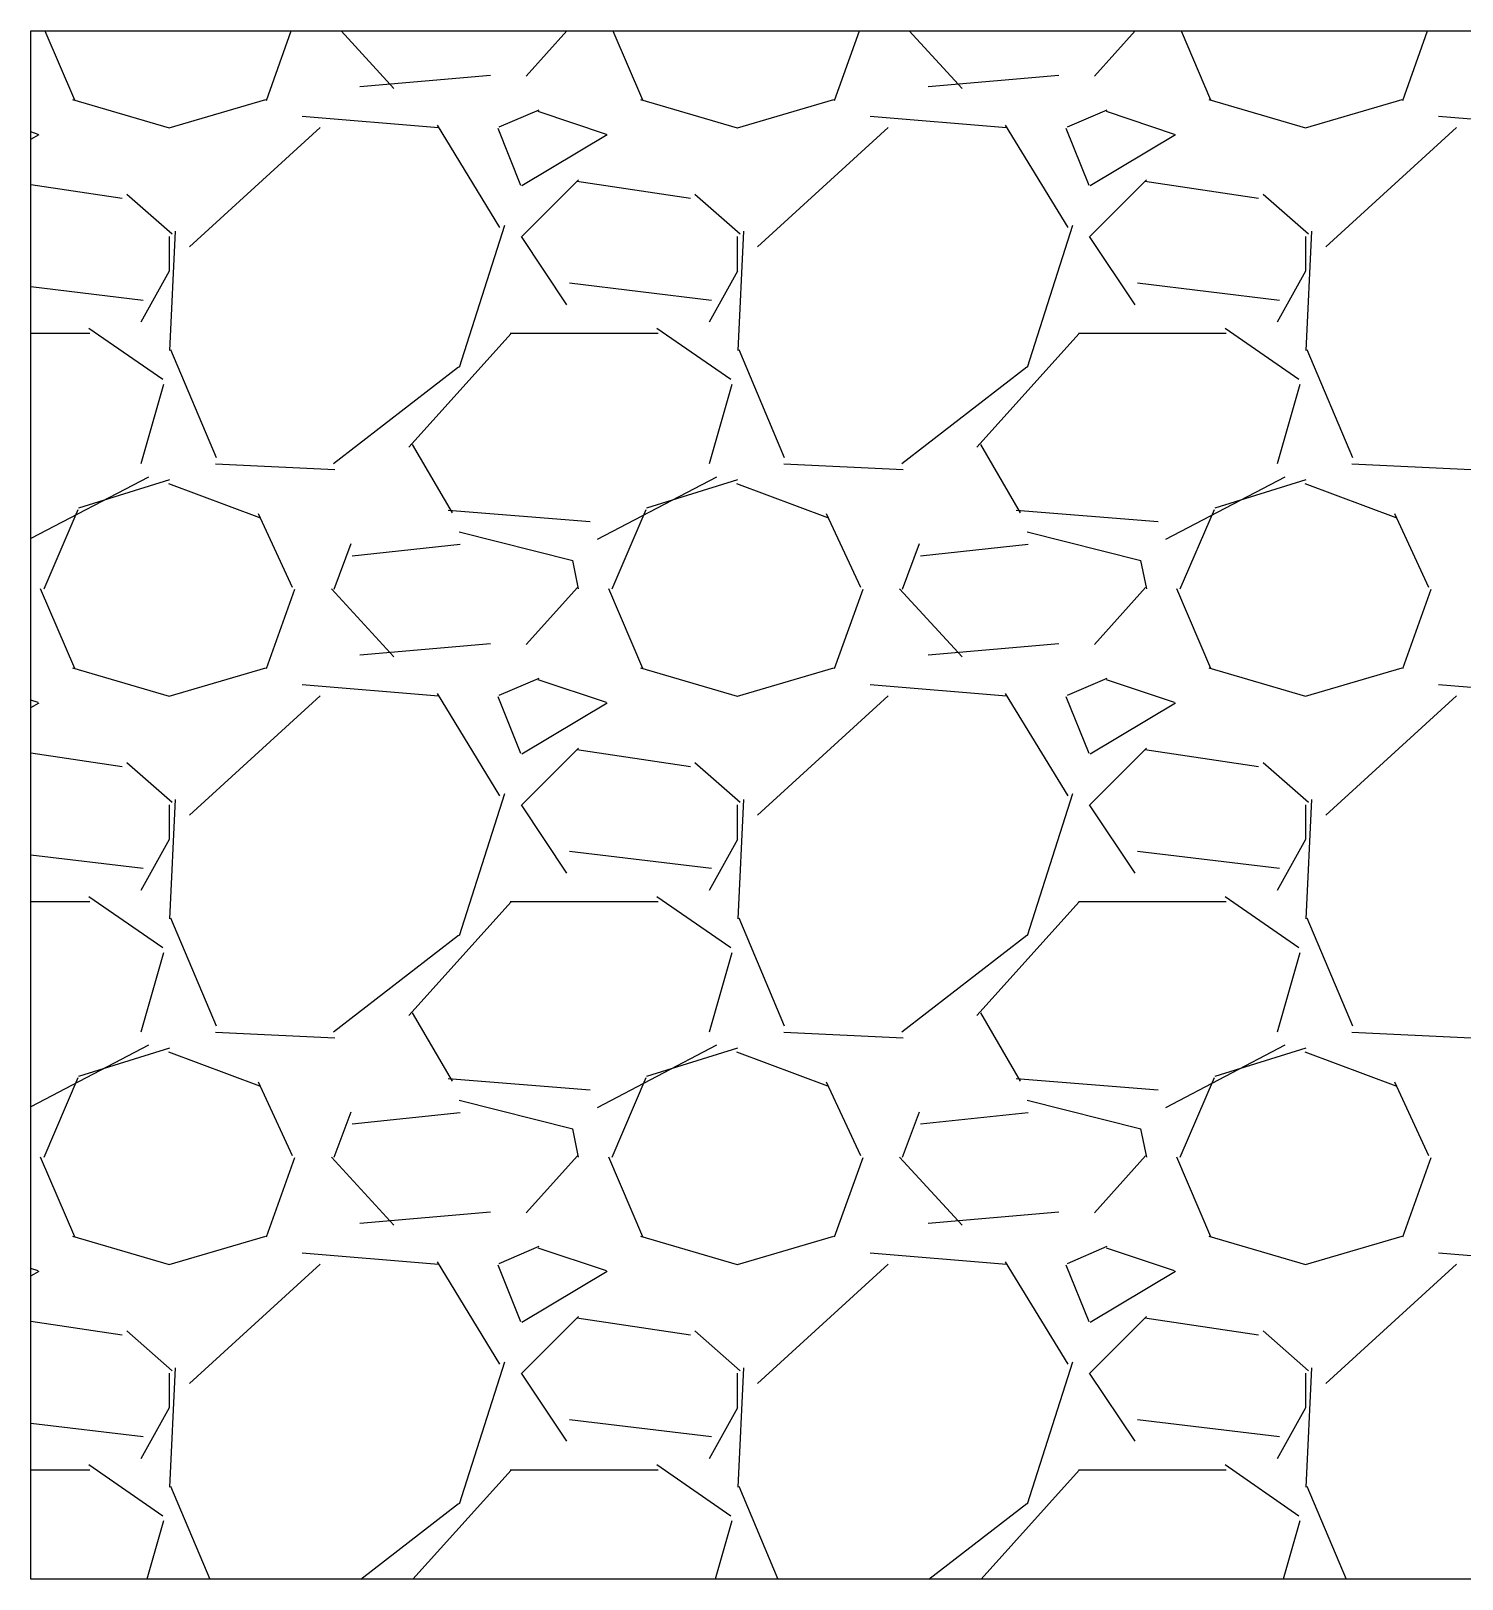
# Model space of a CAD drawing. Header units: millimetres. Extents: x 2762 to 3076, y 916 to 3305.
# Drawn here: x 2831.83 to 2832.469, y 1011.527 to 1012.219 of the extents above; entities that cross this region are included whole.
import ezdxf

# ---------------------------------------------------------------- set-up
doc = ezdxf.new("R2010")
doc.units = ezdxf.units.MM
doc.header["$LTSCALE"] = 2

msp = doc.modelspace()

# ---------------------------------------------------------------- linework, layer by layer
for p, q in [((2831.8296, 1012.21851), (2833.45649, 1012.21851)), ((2831.8296, 1012.21851), (2833.45649, 1012.21851)), ((2831.8296, 1011.5266), (2831.8296, 1012.21851)), ((2833.45649, 1011.5266), (2831.8296, 1011.5266)), ((2833.45649, 1011.5266), (2831.8296, 1011.5266))]:
    msp.add_line(p, q)
at = {"linetype": 'Continuous'}
for p, q in [((2831.83579, 1012.21851), (2831.849, 1012.18769)), ((2831.93489, 1012.18749), (2831.94597, 1012.21851)), ((2831.99185, 1012.19274), (2831.96822, 1012.21851)), ((2832.06922, 1012.21851), (2832.05106, 1012.19833)), ((2832.06922, 1012.21851), (2832.05106, 1012.19833)), ((2832.08979, 1012.21851), (2832.103, 1012.18769)), ((2832.08979, 1012.21851), (2832.103, 1012.18769)), ((2832.18889, 1012.18749), (2832.19997, 1012.21851)), ((2832.18889, 1012.18749), (2832.19997, 1012.21851)), ((2832.24585, 1012.19274), (2832.22222, 1012.21851)), ((2832.24585, 1012.19274), (2832.22222, 1012.21851)), ((2832.32322, 1012.21851), (2832.30506, 1012.19833)), ((2832.32322, 1012.21851), (2832.30506, 1012.19833)), ((2832.34379, 1012.21851), (2832.357, 1012.18769)), ((2832.34379, 1012.21851), (2832.357, 1012.18769)), ((2832.44289, 1012.18749), (2832.45397, 1012.21851)), ((2832.44289, 1012.18749), (2832.45397, 1012.21851)), ((2832.03512, 1012.19861), (2831.9767, 1012.19353)), ((2832.28912, 1012.19861), (2832.2307, 1012.19353)), ((2832.28912, 1012.19861), (2832.2307, 1012.19353)), ((2831.84818, 1012.18787), (2831.89136, 1012.17517)), ((2831.89143, 1012.17519), (2831.93461, 1012.18789)), ((2832.10218, 1012.18787), (2832.14536, 1012.17517)), ((2832.10218, 1012.18787), (2832.14536, 1012.17517)), ((2832.14543, 1012.17519), (2832.18861, 1012.18789)), ((2832.14543, 1012.17519), (2832.18861, 1012.18789)), ((2832.35618, 1012.18787), (2832.39936, 1012.17517)), ((2832.35618, 1012.18787), (2832.39936, 1012.17517)), ((2832.39943, 1012.17519), (2832.44261, 1012.18789)), ((2832.39943, 1012.17519), (2832.44261, 1012.18789)), ((2832.01179, 1012.17523), (2831.95083, 1012.18031)), ((2832.05663, 1012.18316), (2832.03885, 1012.17554)), ((2832.0869, 1012.1723), (2832.05642, 1012.18246)), ((2832.26579, 1012.17523), (2832.20483, 1012.18031)), ((2832.26579, 1012.17523), (2832.20483, 1012.18031)), ((2832.31063, 1012.18316), (2832.29285, 1012.17554)), ((2832.31063, 1012.18316), (2832.29285, 1012.17554)), ((2832.3409, 1012.1723), (2832.31042, 1012.18246)), ((2832.3409, 1012.1723), (2832.31042, 1012.18246)), ((2832.51979, 1012.17523), (2832.45883, 1012.18031)), ((2832.51979, 1012.17523), (2832.45883, 1012.18031)), ((2831.8329, 1012.1723), (2831.8296, 1012.1734)), ((2831.8296, 1012.17008), (2831.83322, 1012.17226)), ((2831.95888, 1012.17537), (2831.90046, 1012.12203)), ((2832.03929, 1012.13063), (2832.01135, 1012.17635)), ((2832.03833, 1012.17505), (2832.04849, 1012.14965)), ((2832.04912, 1012.1494), (2832.08722, 1012.17226)), ((2832.21288, 1012.17537), (2832.15446, 1012.12203)), ((2832.21288, 1012.17537), (2832.15446, 1012.12203)), ((2832.29329, 1012.13063), (2832.26535, 1012.17635)), ((2832.29329, 1012.13063), (2832.26535, 1012.17635)), ((2832.29233, 1012.17505), (2832.30249, 1012.14965)), ((2832.29233, 1012.17505), (2832.30249, 1012.14965)), ((2832.30312, 1012.1494), (2832.34122, 1012.17226)), ((2832.30312, 1012.1494), (2832.34122, 1012.17226)), ((2832.46688, 1012.17537), (2832.40846, 1012.12203)), ((2832.46688, 1012.17537), (2832.40846, 1012.12203)), ((2832.07439, 1012.15198), (2832.04899, 1012.12658)), ((2832.1244, 1012.14363), (2832.07361, 1012.15125)), ((2832.1244, 1012.14363), (2832.07361, 1012.15125)), ((2832.32839, 1012.15198), (2832.30299, 1012.12658)), ((2832.32839, 1012.15198), (2832.30299, 1012.12658)), ((2832.3784, 1012.14363), (2832.3276, 1012.15125)), ((2832.3784, 1012.14363), (2832.3276, 1012.15125)), ((2831.8704, 1012.14363), (2831.8296, 1012.14975)), ((2831.89273, 1012.12769), (2831.87241, 1012.14547)), ((2832.14673, 1012.12769), (2832.12641, 1012.14547)), ((2832.14673, 1012.12769), (2832.12641, 1012.14547)), ((2832.40073, 1012.12769), (2832.38041, 1012.14547)), ((2832.40073, 1012.12769), (2832.38041, 1012.14547)), ((2832.02113, 1012.06818), (2832.04145, 1012.13168)), ((2832.27513, 1012.06818), (2832.29545, 1012.13168)), ((2832.27513, 1012.06818), (2832.29545, 1012.13168)), ((2831.89151, 1012.11134), (2831.89151, 1012.12658)), ((2831.89414, 1012.12907), (2831.8916, 1012.07573)), ((2832.04876, 1012.12663), (2832.06908, 1012.09615)), ((2832.14551, 1012.11134), (2832.14551, 1012.12658)), ((2832.14551, 1012.11134), (2832.14551, 1012.12658)), ((2832.14814, 1012.12907), (2832.1456, 1012.07573)), ((2832.14814, 1012.12907), (2832.1456, 1012.07573)), ((2832.30276, 1012.12663), (2832.32308, 1012.09615)), ((2832.30276, 1012.12663), (2832.32308, 1012.09615)), ((2832.39951, 1012.11134), (2832.39951, 1012.12658)), ((2832.39951, 1012.11134), (2832.39951, 1012.12658)), ((2832.40214, 1012.12907), (2832.3996, 1012.07573)), ((2832.40214, 1012.12907), (2832.3996, 1012.07573)), ((2831.8789, 1012.08846), (2831.8916, 1012.11132)), ((2832.1329, 1012.08846), (2832.1456, 1012.11132)), ((2832.3869, 1012.08846), (2832.3996, 1012.11132)), ((2832.3869, 1012.08846), (2832.3996, 1012.11132)), ((2831.8296, 1012.10428), (2831.87981, 1012.09825)), ((2832.07031, 1012.10587), (2832.13381, 1012.09825)), ((2832.32431, 1012.10587), (2832.38781, 1012.09825)), ((2832.32431, 1012.10587), (2832.38781, 1012.09825)), ((2831.8296, 1012.0834), (2831.85595, 1012.0834)), ((2831.85548, 1012.08572), (2831.8885, 1012.06286)), ((2831.99852, 1012.03251), (2832.04424, 1012.08331)), ((2832.04391, 1012.0834), (2832.10995, 1012.0834)), ((2832.10948, 1012.08572), (2832.1425, 1012.06286)), ((2832.25252, 1012.03251), (2832.29824, 1012.08331)), ((2832.25252, 1012.03251), (2832.29824, 1012.08331)), ((2832.29791, 1012.0834), (2832.36395, 1012.0834)), ((2832.29791, 1012.0834), (2832.36395, 1012.0834)), ((2832.36348, 1012.08572), (2832.3965, 1012.06286)), ((2832.36348, 1012.08572), (2832.3965, 1012.06286)), ((2831.89206, 1012.07607), (2831.91238, 1012.02781)), ((2832.14606, 1012.07607), (2832.16638, 1012.02781)), ((2832.40006, 1012.07607), (2832.42038, 1012.02781)), ((2832.40006, 1012.07607), (2832.42038, 1012.02781)), ((2831.96489, 1012.02523), (2832.02077, 1012.06841)), ((2832.21889, 1012.02523), (2832.27477, 1012.06841)), ((2832.21889, 1012.02523), (2832.27477, 1012.06841)), ((2831.8889, 1012.06055), (2831.87874, 1012.02499)), ((2832.1429, 1012.06055), (2832.13274, 1012.02499)), ((2832.3969, 1012.06055), (2832.38674, 1012.02499)), ((2832.3969, 1012.06055), (2832.38674, 1012.02499)), ((2832.018, 1012.00314), (2832.00022, 1012.03362)), ((2832.272, 1012.00314), (2832.25422, 1012.03362)), ((2832.272, 1012.00314), (2832.25422, 1012.03362)), ((2831.91213, 1012.02504), (2831.96547, 1012.0225)), ((2832.16613, 1012.02504), (2832.21947, 1012.0225)), ((2832.42013, 1012.02504), (2832.47347, 1012.0225)), ((2832.42013, 1012.02504), (2832.47347, 1012.0225)), ((2831.88212, 1012.01915), (2831.8296, 1011.99164)), ((2831.851, 1012.00531), (2831.89164, 1012.01801)), ((2831.8911, 1012.01628), (2831.93174, 1012.00104)), ((2832.13612, 1012.01915), (2832.08278, 1011.99121)), ((2832.105, 1012.00531), (2832.14564, 1012.01801)), ((2832.1451, 1012.01628), (2832.18574, 1012.00104)), ((2832.39012, 1012.01915), (2832.33678, 1011.99121)), ((2832.39012, 1012.01915), (2832.33678, 1011.99121)), ((2832.359, 1012.00531), (2832.39964, 1012.01801)), ((2832.359, 1012.00531), (2832.39964, 1012.01801)), ((2832.3991, 1012.01628), (2832.43974, 1012.00104)), ((2832.3991, 1012.01628), (2832.43974, 1012.00104)), ((2831.83544, 1011.96913), (2831.85068, 1012.00469)), ((2831.93116, 1012.00286), (2831.9464, 1011.96984)), ((2832.07961, 1011.99905), (2832.01611, 1012.00413)), ((2832.08944, 1011.96913), (2832.10468, 1012.00469)), ((2832.18516, 1012.00286), (2832.2004, 1011.96984)), ((2832.33361, 1011.99905), (2832.27011, 1012.00413)), ((2832.33361, 1011.99905), (2832.27011, 1012.00413)), ((2832.34344, 1011.96913), (2832.35868, 1012.00469)), ((2832.34344, 1011.96913), (2832.35868, 1012.00469)), ((2832.43916, 1012.00286), (2832.4544, 1011.96984)), ((2832.43916, 1012.00286), (2832.4544, 1011.96984)), ((2832.07184, 1011.98174), (2832.02104, 1011.99444)), ((2832.32584, 1011.98174), (2832.27504, 1011.99444)), ((2832.32584, 1011.98174), (2832.27504, 1011.99444)), ((2831.9652, 1011.96909), (2831.97282, 1011.98941)), ((2832.02148, 1011.98891), (2831.97322, 1011.98383)), ((2832.2192, 1011.96909), (2832.22682, 1011.98941)), ((2832.27548, 1011.98891), (2832.22722, 1011.98383)), ((2832.0744, 1011.9691), (2832.07186, 1011.9818)), ((2832.3284, 1011.9691), (2832.32586, 1011.9818)), ((2832.3284, 1011.9691), (2832.32586, 1011.9818)), ((2831.83376, 1011.96925), (2831.849, 1011.93369)), ((2831.93489, 1011.93349), (2831.94759, 1011.96905)), ((2831.99185, 1011.93874), (2831.96391, 1011.96922)), ((2832.07392, 1011.96973), (2832.05106, 1011.94433)), ((2832.08776, 1011.96925), (2832.103, 1011.93369)), ((2832.18889, 1011.93349), (2832.20159, 1011.96905)), ((2832.24585, 1011.93874), (2832.21791, 1011.96922)), ((2832.32792, 1011.96973), (2832.30506, 1011.94433)), ((2832.32792, 1011.96973), (2832.30506, 1011.94433)), ((2832.34176, 1011.96925), (2832.357, 1011.93369)), ((2832.34176, 1011.96925), (2832.357, 1011.93369)), ((2832.44289, 1011.93349), (2832.45559, 1011.96905)), ((2832.44289, 1011.93349), (2832.45559, 1011.96905)), ((2832.03512, 1011.94461), (2831.9767, 1011.93953)), ((2832.28912, 1011.94461), (2832.2307, 1011.93953)), ((2831.84818, 1011.93387), (2831.89136, 1011.92117)), ((2831.89143, 1011.92119), (2831.93461, 1011.93389)), ((2832.10218, 1011.93387), (2832.14536, 1011.92117)), ((2832.14543, 1011.92119), (2832.18861, 1011.93389)), ((2832.35618, 1011.93387), (2832.39936, 1011.92117)), ((2832.35618, 1011.93387), (2832.39936, 1011.92117)), ((2832.39943, 1011.92119), (2832.44261, 1011.93389)), ((2832.39943, 1011.92119), (2832.44261, 1011.93389)), ((2832.01179, 1011.92123), (2831.95083, 1011.92631)), ((2832.05663, 1011.92916), (2832.03885, 1011.92154)), ((2832.0869, 1011.9183), (2832.05642, 1011.92846)), ((2832.26579, 1011.92123), (2832.20483, 1011.92631)), ((2832.31063, 1011.92916), (2832.29285, 1011.92154)), ((2832.3409, 1011.9183), (2832.31042, 1011.92846)), ((2832.51979, 1011.92123), (2832.45883, 1011.92631)), ((2832.51979, 1011.92123), (2832.45883, 1011.92631)), ((2831.8329, 1011.9183), (2831.8296, 1011.9194)), ((2831.8296, 1011.91608), (2831.83322, 1011.91826)), ((2831.95888, 1011.92137), (2831.90046, 1011.86803)), ((2832.03929, 1011.87663), (2832.01135, 1011.92235)), ((2832.03833, 1011.92105), (2832.04849, 1011.89565)), ((2832.04912, 1011.8954), (2832.08722, 1011.91826)), ((2832.21288, 1011.92137), (2832.15446, 1011.86803)), ((2832.29329, 1011.87663), (2832.26535, 1011.92235)), ((2832.29233, 1011.92105), (2832.30249, 1011.89565)), ((2832.30312, 1011.8954), (2832.34122, 1011.91826)), ((2832.46688, 1011.92137), (2832.40846, 1011.86803)), ((2832.46688, 1011.92137), (2832.40846, 1011.86803)), ((2831.8704, 1011.88963), (2831.8296, 1011.89575)), ((2832.07439, 1011.89798), (2832.04899, 1011.87258)), ((2832.1244, 1011.88963), (2832.0736, 1011.89725)), ((2832.32839, 1011.89798), (2832.30299, 1011.87258)), ((2832.3784, 1011.88963), (2832.32761, 1011.89725)), ((2831.89273, 1011.87369), (2831.87241, 1011.89147)), ((2832.14673, 1011.87369), (2832.12641, 1011.89147)), ((2832.40073, 1011.87369), (2832.38041, 1011.89147)), ((2831.89414, 1011.87507), (2831.8916, 1011.82173)), ((2832.02113, 1011.81418), (2832.04145, 1011.87768)), ((2832.14814, 1011.87507), (2832.1456, 1011.82173)), ((2832.27513, 1011.81418), (2832.29545, 1011.87768)), ((2832.40214, 1011.87507), (2832.3996, 1011.82173)), ((2831.89151, 1011.85734), (2831.89151, 1011.87258)), ((2832.04876, 1011.87263), (2832.06908, 1011.84215)), ((2832.14551, 1011.85734), (2832.14551, 1011.87258)), ((2832.30276, 1011.87263), (2832.32308, 1011.84215)), ((2832.39951, 1011.85734), (2832.39951, 1011.87258)), ((2831.8789, 1011.83446), (2831.8916, 1011.85732)), ((2832.1329, 1011.83446), (2832.1456, 1011.85732)), ((2832.3869, 1011.83446), (2832.3996, 1011.85732)), ((2831.8296, 1011.85028), (2831.87981, 1011.84425)), ((2832.07031, 1011.85187), (2832.13381, 1011.84425)), ((2832.32431, 1011.85187), (2832.38781, 1011.84425)), ((2831.8296, 1011.8294), (2831.85595, 1011.8294)), ((2831.85548, 1011.83172), (2831.8885, 1011.80886)), ((2831.99852, 1011.77851), (2832.04424, 1011.82931)), ((2832.04391, 1011.8294), (2832.10995, 1011.8294)), ((2832.10948, 1011.83172), (2832.1425, 1011.80886)), ((2832.25252, 1011.77851), (2832.29824, 1011.82931)), ((2832.29791, 1011.8294), (2832.36395, 1011.8294)), ((2832.36348, 1011.83172), (2832.3965, 1011.80886)), ((2831.89206, 1011.82207), (2831.91238, 1011.77381)), ((2832.14606, 1011.82207), (2832.16638, 1011.77381)), ((2832.40006, 1011.82207), (2832.42038, 1011.77381)), ((2831.96489, 1011.77123), (2832.02077, 1011.81441)), ((2832.21889, 1011.77123), (2832.27477, 1011.81441)), ((2831.8889, 1011.80655), (2831.87874, 1011.77099)), ((2832.1429, 1011.80655), (2832.13274, 1011.77099)), ((2832.3969, 1011.80655), (2832.38674, 1011.77099)), ((2832.018, 1011.74914), (2832.00022, 1011.77962)), ((2832.272, 1011.74914), (2832.25422, 1011.77962)), ((2831.91213, 1011.77104), (2831.96547, 1011.7685)), ((2832.16613, 1011.77104), (2832.21947, 1011.7685)), ((2832.42013, 1011.77104), (2832.47347, 1011.7685)), ((2831.88212, 1011.76515), (2831.8296, 1011.73764)), ((2831.851, 1011.75131), (2831.89164, 1011.76401)), ((2832.13612, 1011.76515), (2832.08278, 1011.73721)), ((2832.105, 1011.75131), (2832.14564, 1011.76401)), ((2832.39012, 1011.76515), (2832.33678, 1011.73721)), ((2832.359, 1011.75131), (2832.39964, 1011.76401)), ((2831.8911, 1011.76228), (2831.93174, 1011.74704)), ((2832.1451, 1011.76228), (2832.18574, 1011.74704)), ((2832.3991, 1011.76228), (2832.43974, 1011.74704)), ((2831.83544, 1011.71513), (2831.85068, 1011.75069)), ((2832.07961, 1011.74505), (2832.01611, 1011.75013)), ((2832.08944, 1011.71513), (2832.10468, 1011.75069)), ((2832.33361, 1011.74505), (2832.27011, 1011.75013)), ((2832.34344, 1011.71513), (2832.35868, 1011.75069)), ((2831.93116, 1011.74886), (2831.9464, 1011.71584)), ((2832.18516, 1011.74886), (2832.2004, 1011.71584)), ((2832.43916, 1011.74886), (2832.4544, 1011.71584)), ((2832.07184, 1011.72774), (2832.02104, 1011.74044)), ((2832.32584, 1011.72774), (2832.27504, 1011.74044)), ((2831.9652, 1011.71509), (2831.97282, 1011.73541)), ((2832.02148, 1011.73491), (2831.97322, 1011.72983)), ((2832.2192, 1011.71509), (2832.22682, 1011.73541)), ((2832.27548, 1011.73491), (2832.22722, 1011.72983)), ((2832.0744, 1011.7151), (2832.07186, 1011.7278)), ((2832.3284, 1011.7151), (2832.32586, 1011.7278)), ((2832.07392, 1011.71573), (2832.05106, 1011.69033)), ((2832.32792, 1011.71573), (2832.30506, 1011.69033)), ((2831.83376, 1011.71525), (2831.849, 1011.67969)), ((2831.93489, 1011.67949), (2831.94759, 1011.71505)), ((2831.99185, 1011.68474), (2831.96391, 1011.71522)), ((2832.08776, 1011.71525), (2832.103, 1011.67969)), ((2832.18889, 1011.67949), (2832.20159, 1011.71505)), ((2832.24585, 1011.68474), (2832.21791, 1011.71522)), ((2832.34176, 1011.71525), (2832.357, 1011.67969)), ((2832.44289, 1011.67949), (2832.45559, 1011.71505)), ((2832.03512, 1011.69061), (2831.9767, 1011.68553)), ((2832.28912, 1011.69061), (2832.2307, 1011.68553)), ((2831.84818, 1011.67987), (2831.89136, 1011.66717)), ((2831.89143, 1011.66719), (2831.93461, 1011.67989)), ((2832.05663, 1011.67516), (2832.03885, 1011.66754)), ((2832.0869, 1011.6643), (2832.05642, 1011.67446)), ((2832.10218, 1011.67987), (2832.14536, 1011.66717)), ((2832.14543, 1011.66719), (2832.18861, 1011.67989)), ((2832.31063, 1011.67516), (2832.29285, 1011.66754)), ((2832.3409, 1011.6643), (2832.31042, 1011.67446)), ((2832.35618, 1011.67987), (2832.39936, 1011.66717)), ((2832.39943, 1011.66719), (2832.44261, 1011.67989)), ((2831.95888, 1011.66737), (2831.90046, 1011.61403)), ((2832.01179, 1011.66723), (2831.95083, 1011.67231)), ((2832.03929, 1011.62263), (2832.01135, 1011.66835)), ((2832.03833, 1011.66705), (2832.04849, 1011.64165)), ((2832.21288, 1011.66737), (2832.15446, 1011.61403)), ((2832.26579, 1011.66723), (2832.20483, 1011.67231)), ((2832.29329, 1011.62263), (2832.26535, 1011.66835)), ((2832.29233, 1011.66705), (2832.30249, 1011.64165)), ((2832.46688, 1011.66737), (2832.40846, 1011.61403)), ((2832.51979, 1011.66723), (2832.45883, 1011.67231)), ((2831.8329, 1011.6643), (2831.8296, 1011.6654)), ((2831.8296, 1011.66208), (2831.83322, 1011.66426)), ((2832.04912, 1011.6414), (2832.08722, 1011.66426)), ((2832.30312, 1011.6414), (2832.34122, 1011.66426)), ((2831.8704, 1011.63563), (2831.8296, 1011.64175)), ((2832.07439, 1011.64398), (2832.04899, 1011.61858)), ((2832.1244, 1011.63563), (2832.07361, 1011.64325)), ((2832.32839, 1011.64398), (2832.30299, 1011.61858)), ((2832.3784, 1011.63563), (2832.32761, 1011.64325)), ((2831.89273, 1011.61969), (2831.87241, 1011.63747)), ((2832.14673, 1011.61969), (2832.12641, 1011.63747)), ((2832.40073, 1011.61969), (2832.38041, 1011.63747)), ((2831.89151, 1011.60334), (2831.89151, 1011.61858)), ((2831.89414, 1011.62107), (2831.8916, 1011.56773)), ((2832.02113, 1011.56018), (2832.04145, 1011.62368)), ((2832.04876, 1011.61863), (2832.06908, 1011.58815)), ((2832.14551, 1011.60334), (2832.14551, 1011.61858)), ((2832.14814, 1011.62107), (2832.1456, 1011.56773)), ((2832.27513, 1011.56018), (2832.29545, 1011.62368)), ((2832.30276, 1011.61863), (2832.32308, 1011.58815)), ((2832.39951, 1011.60334), (2832.39951, 1011.61858)), ((2832.40214, 1011.62107), (2832.3996, 1011.56773)), ((2831.8789, 1011.58046), (2831.8916, 1011.60332)), ((2832.07031, 1011.59787), (2832.13381, 1011.59025)), ((2832.1329, 1011.58046), (2832.1456, 1011.60332)), ((2832.32431, 1011.59787), (2832.38781, 1011.59025)), ((2832.3869, 1011.58046), (2832.3996, 1011.60332)), ((2831.8296, 1011.59628), (2831.87981, 1011.59025)), ((2831.85548, 1011.57772), (2831.8885, 1011.55486)), ((2832.10948, 1011.57772), (2832.1425, 1011.55486)), ((2832.36348, 1011.57772), (2832.3965, 1011.55486)), ((2831.8296, 1011.5754), (2831.85595, 1011.5754)), ((2832.0004, 1011.5266), (2832.04424, 1011.57531)), ((2832.04391, 1011.5754), (2832.10995, 1011.5754)), ((2832.2544, 1011.5266), (2832.29824, 1011.57531)), ((2832.29791, 1011.5754), (2832.36395, 1011.5754)), ((2831.89206, 1011.56807), (2831.90952, 1011.5266)), ((2832.14606, 1011.56807), (2832.16352, 1011.5266)), ((2832.40006, 1011.56807), (2832.41752, 1011.5266)), ((2831.97702, 1011.5266), (2832.02077, 1011.56041)), ((2832.23102, 1011.5266), (2832.27477, 1011.56041)), ((2831.8889, 1011.55255), (2831.88148, 1011.5266)), ((2832.1429, 1011.55255), (2832.13548, 1011.5266)), ((2832.3969, 1011.55255), (2832.38948, 1011.5266))]:
    msp.add_line(p, q, dxfattribs=at)

doc.saveas('drawing.dxf')
